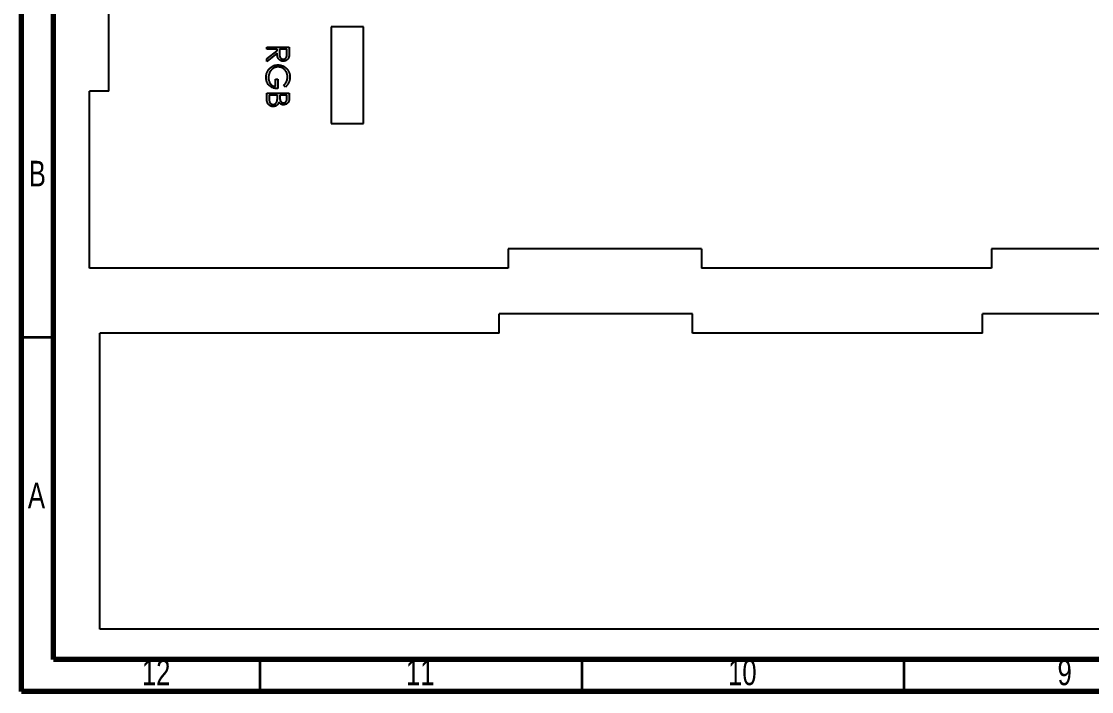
# Model space of a CAD drawing. Header units: millimetres. Extents: x 15 to 589, y 5 to 415.
# Drawn here: x 15 to 181.1, y 5 to 109.1 of the extents above; entities that cross this region are included whole.
import ezdxf

# ---------------------------------------------------------------- set-up
doc = ezdxf.new("R2010")
doc.units = ezdxf.units.MM
doc.styles.add('SLDTEXTSTYLE0', font='TXT', dxfattribs={"width": 0.75})

msp = doc.modelspace()

# ---------------------------------------------------------------- linework, layer by layer
at = {"color": 7, "linetype": 'Continuous', "lineweight": 70}
for p, q in [((15, 5), (15, 415)), ((20, 10), (20, 410)), ((584, 10), (20, 10)), ((589, 5), (15, 5))]:
    msp.add_line(p, q, dxfattribs=at)
at = {"color": 7, "linetype": 'Continuous', "lineweight": 25}
for p, q in [((28.59, 98.29), (28.59, 118.29)), ((68.09, 108.29), (63.09, 108.29)), ((63.09, 108.29), (63.09, 93.29)), ((68.09, 93.29), (68.09, 108.29)), ((53.09, 104.84), (53.09, 105.15)), ((53.09, 105.15), (56.59, 105.15)), ((54.7, 104.84), (53.09, 104.84)), ((54.7, 104.58), (54.7, 104.84)), ((56.23, 104.84), (55.06, 104.84)), ((55.06, 104.84), (55.06, 104.2)), ((56.23, 104.18), (56.23, 104.84)), ((56.59, 105.15), (56.59, 104.45)), ((53.09, 103.29), (54.7, 104.58)), ((54.7, 104.19), (53.09, 102.91)), ((53.09, 102.91), (53.09, 103.29)), ((54.44, 100.17), (54.79, 100.17)), ((54.44, 99), (54.44, 100.17)), ((54.79, 100.17), (54.79, 98.69)), ((25.59, 70.79), (25.59, 98.29)), ((28.59, 98.29), (25.59, 98.29)), ((55.99, 98.91), (55.74, 99.18)), ((53.09, 97.02), (53.09, 97.97)), ((53.09, 97.97), (56.59, 97.97)), ((54.75, 97.66), (53.45, 97.66)), ((53.45, 97.66), (53.45, 97.21)), ((54.75, 97.45), (54.75, 97.66)), ((56.23, 97.66), (55.11, 97.66)), ((55.11, 97.66), (55.11, 97.45)), ((56.23, 97.23), (56.23, 97.66)), ((56.59, 97.97), (56.59, 97.29)), ((63.09, 93.29), (68.09, 93.29)), ((120.59, 73.79), (90.59, 73.79)), ((90.59, 73.79), (90.59, 70.79)), ((120.59, 73.79), (120.59, 70.79)), ((195.59, 73.79), (165.59, 73.79)), ((165.59, 73.79), (165.59, 70.79)), ((90.59, 70.79), (25.59, 70.79)), ((165.59, 70.79), (120.59, 70.79)), ((89.18, 60.68), (89.18, 63.68)), ((119.18, 63.68), (89.18, 63.68)), ((119.18, 60.68), (119.18, 63.68)), ((194.18, 63.68), (164.18, 63.68)), ((164.18, 60.68), (164.18, 63.68)), ((27.18, 14.68), (27.18, 60.68)), ((89.18, 60.68), (27.18, 60.68)), ((164.18, 60.68), (119.18, 60.68)), ((331.18, 14.68), (27.18, 14.68))]:
    msp.add_line(p, q, dxfattribs=at)
at = {"color": 7, "linetype": 'Continuous', "lineweight": 35}
for p, q in [((20, 60), (15, 60)), ((52, 10), (52, 5)), ((102, 10), (102, 5)), ((152, 10), (152, 5))]:
    msp.add_line(p, q, dxfattribs=at)
at = {"color": 7, "linetype": 'Continuous', "lineweight": 25}
for points, knots in [([(55.65, 102.95), (55.61, 102.95), (55.52, 102.96), (55.38, 102.98), (55.26, 103.03), (55.15, 103.09), (55.04, 103.16), (54.95, 103.26), (54.88, 103.36), (54.82, 103.46), (54.79, 103.55), (54.77, 103.63), (54.75, 103.71), (54.73, 103.79), (54.72, 103.88), (54.71, 103.98), (54.71, 104.08), (54.71, 104.16), (54.7, 104.19)], [0, 0, 0, 0, 0.0787751, 0.1537107, 0.2266989, 0.2991718, 0.371166, 0.4429778, 0.516334, 0.5928571, 0.6335102, 0.6766236, 0.7229154, 0.7719714, 0.8238293, 0.8793865, 0.9379521, 1, 1, 1, 1]), ([(55.06, 104.2), (55.06, 104.17), (55.06, 104.11), (55.06, 104.02), (55.07, 103.95), (55.07, 103.87), (55.08, 103.81), (55.09, 103.75), (55.11, 103.69), (55.13, 103.63), (55.16, 103.56), (55.21, 103.48), (55.26, 103.42), (55.33, 103.36), (55.41, 103.32), (55.48, 103.29), (55.57, 103.27), (55.63, 103.27), (55.65, 103.27)], [0, 0, 0, 0, 0.071663, 0.138903, 0.20117, 0.259106, 0.312232, 0.360655, 0.405057, 0.445069, 0.51874, 0.589419, 0.658415, 0.727587, 0.796337, 0.863185, 0.930954, 1, 1, 1, 1]), ([(55.65, 103.27), (55.68, 103.27), (55.74, 103.27), (55.82, 103.29), (55.9, 103.32), (55.97, 103.37), (56.03, 103.42), (56.09, 103.48), (56.14, 103.55), (56.17, 103.62), (56.18, 103.68), (56.2, 103.73), (56.21, 103.79), (56.22, 103.85), (56.22, 103.93), (56.23, 104), (56.23, 104.09), (56.23, 104.15), (56.23, 104.18)], [0, 0, 0, 0, 0.0688, 0.136337, 0.203757, 0.272787, 0.342622, 0.411089, 0.479278, 0.549403, 0.587739, 0.630725, 0.678947, 0.732559, 0.791155, 0.855313, 0.925101, 1, 1, 1, 1]), ([(56.54, 103.66), (56.54, 103.63), (56.52, 103.58), (56.5, 103.51), (56.47, 103.44), (56.43, 103.37), (56.39, 103.31), (56.34, 103.25), (56.29, 103.2), (56.23, 103.15), (56.17, 103.1), (56.11, 103.06), (56.04, 103.03), (55.97, 103), (55.9, 102.98), (55.82, 102.96), (55.74, 102.95), (55.68, 102.95), (55.65, 102.95)], [0, 0, 0, 0, 0.064211, 0.127052, 0.188727, 0.249109, 0.309897, 0.370266, 0.430669, 0.492745, 0.554114, 0.615726, 0.676828, 0.738464, 0.801336, 0.865197, 0.931648, 1, 1, 1, 1]), ([(56.59, 104.45), (56.59, 104.4), (56.59, 104.31), (56.59, 104.18), (56.58, 104.07), (56.58, 103.96), (56.57, 103.87), (56.56, 103.79), (56.55, 103.72), (56.55, 103.68), (56.54, 103.66)], [0, 0, 0, 0, 0.176258, 0.338434, 0.484822, 0.617158, 0.734698, 0.837385, 0.926372, 1, 1, 1, 1]), ([(53, 100.42), (53, 100.46), (53, 100.54), (53.01, 100.65), (53.02, 100.77), (53.04, 100.88), (53.06, 100.98), (53.09, 101.08), (53.13, 101.18), (53.16, 101.28), (53.21, 101.37), (53.26, 101.46), (53.31, 101.55), (53.37, 101.64), (53.44, 101.72), (53.51, 101.79), (53.58, 101.87), (53.63, 101.92), (53.66, 101.94)], [0, 0, 0, 0, 0.069237, 0.136557, 0.202094, 0.266464, 0.329769, 0.391879, 0.453271, 0.514115, 0.57439, 0.634142, 0.693923, 0.754152, 0.81447, 0.875661, 0.937348, 1, 1, 1, 1]), ([(54.85, 102.05), (54.82, 102.05), (54.76, 102.05), (54.66, 102.04), (54.57, 102.02), (54.47, 102), (54.38, 101.97), (54.29, 101.93), (54.2, 101.89), (54.11, 101.84), (54.03, 101.78), (53.95, 101.72), (53.87, 101.65), (53.8, 101.58), (53.73, 101.5), (53.67, 101.42), (53.61, 101.33), (53.56, 101.24), (53.51, 101.14), (53.47, 101.04), (53.44, 100.94), (53.41, 100.83), (53.39, 100.73), (53.37, 100.62), (53.36, 100.51), (53.36, 100.43), (53.36, 100.39)], [0, 0, 0, 0, 0.038993, 0.07788, 0.116649, 0.155344, 0.194634, 0.234276, 0.274561, 0.315681, 0.357032, 0.398094, 0.439109, 0.479843, 0.521283, 0.562849, 0.6053, 0.648415, 0.691733, 0.735154, 0.778373, 0.821664, 0.865526, 0.909733, 0.954523, 1, 1, 1, 1]), ([(53.66, 101.94), (53.7, 101.97), (53.79, 102.04), (53.92, 102.13), (54.06, 102.2), (54.21, 102.26), (54.36, 102.31), (54.52, 102.34), (54.68, 102.36), (54.79, 102.37), (54.84, 102.37)], [0, 0, 0, 0, 0.127896, 0.253668, 0.376738, 0.499344, 0.621999, 0.745699, 0.871345, 1, 1, 1, 1]), ([(54.84, 102.37), (54.88, 102.37), (54.96, 102.37), (55.09, 102.35), (55.2, 102.34), (55.32, 102.31), (55.44, 102.27), (55.55, 102.23), (55.66, 102.18), (55.77, 102.12), (55.87, 102.06), (55.97, 101.99), (56.06, 101.91), (56.15, 101.83), (56.23, 101.75), (56.31, 101.65), (56.38, 101.56), (56.44, 101.45), (56.49, 101.34), (56.54, 101.23), (56.59, 101.12), (56.62, 101), (56.65, 100.87), (56.66, 100.75), (56.68, 100.62), (56.68, 100.53), (56.68, 100.49)], [0, 0, 0, 0, 0.042042, 0.08355, 0.124652, 0.165314, 0.206254, 0.247057, 0.288418, 0.330078, 0.371767, 0.412848, 0.453422, 0.493967, 0.534349, 0.574922, 0.615865, 0.657226, 0.698986, 0.740469, 0.78231, 0.824555, 0.867032, 0.910493, 0.954616, 1, 1, 1, 1]), ([(56.32, 100.5), (56.32, 100.53), (56.32, 100.6), (56.31, 100.7), (56.29, 100.8), (56.27, 100.9), (56.24, 100.99), (56.21, 101.09), (56.17, 101.18), (56.12, 101.28), (56.07, 101.37), (56.01, 101.45), (55.95, 101.53), (55.89, 101.6), (55.82, 101.67), (55.74, 101.74), (55.66, 101.8), (55.58, 101.85), (55.49, 101.9), (55.41, 101.94), (55.32, 101.97), (55.23, 102), (55.14, 102.03), (55.04, 102.04), (54.95, 102.05), (54.89, 102.05), (54.85, 102.05)], [0, 0, 0, 0, 0.042848, 0.085584, 0.127738, 0.170094, 0.212536, 0.255515, 0.298646, 0.342636, 0.386565, 0.429577, 0.471703, 0.513552, 0.555118, 0.596385, 0.637976, 0.679684, 0.7212, 0.761763, 0.80208, 0.841782, 0.881042, 0.920621, 0.960095, 1, 1, 1, 1]), ([(54.79, 98.69), (54.73, 98.69), (54.6, 98.69), (54.41, 98.72), (54.23, 98.75), (54.06, 98.81), (53.9, 98.87), (53.75, 98.95), (53.61, 99.05), (53.48, 99.16), (53.37, 99.28), (53.27, 99.42), (53.19, 99.56), (53.12, 99.71), (53.06, 99.88), (53.03, 100.05), (53, 100.23), (53, 100.36), (53, 100.42)], [0, 0, 0, 0, 0.071272, 0.139493, 0.204635, 0.267406, 0.328446, 0.388397, 0.447734, 0.507392, 0.566768, 0.625478, 0.684067, 0.743248, 0.804033, 0.866499, 0.931723, 1, 1, 1, 1]), ([(53.36, 100.39), (53.36, 100.35), (53.36, 100.26), (53.38, 100.13), (53.4, 100), (53.43, 99.88), (53.47, 99.77), (53.52, 99.66), (53.59, 99.55), (53.66, 99.46), (53.73, 99.37), (53.82, 99.28), (53.91, 99.21), (54, 99.15), (54.1, 99.1), (54.21, 99.06), (54.32, 99.02), (54.4, 99.01), (54.44, 99)], [0, 0, 0, 0, 0.070632, 0.138698, 0.204924, 0.269449, 0.332647, 0.395314, 0.457778, 0.520673, 0.58287, 0.643335, 0.702602, 0.760732, 0.819484, 0.878265, 0.938489, 1, 1, 1, 1]), ([(55.74, 99.18), (55.78, 99.23), (55.87, 99.33), (55.99, 99.48), (56.09, 99.65), (56.17, 99.82), (56.24, 99.99), (56.28, 100.16), (56.31, 100.33), (56.32, 100.44), (56.32, 100.5)], [0, 0, 0, 0, 0.136506, 0.269032, 0.39892, 0.527082, 0.652272, 0.772137, 0.887488, 1, 1, 1, 1]), ([(56.68, 100.49), (56.68, 100.45), (56.68, 100.38), (56.67, 100.27), (56.66, 100.17), (56.64, 100.06), (56.62, 99.96), (56.59, 99.86), (56.56, 99.76), (56.52, 99.66), (56.47, 99.57), (56.42, 99.47), (56.37, 99.38), (56.3, 99.28), (56.23, 99.19), (56.16, 99.1), (56.08, 99), (56.02, 98.94), (55.99, 98.91)], [0, 0, 0, 0, 0.061617, 0.12218, 0.182217, 0.241473, 0.300957, 0.359966, 0.41903, 0.478066, 0.537991, 0.598959, 0.66132, 0.725246, 0.791219, 0.858745, 0.928317, 1, 1, 1, 1]), ([(54.08, 95.91), (54.05, 95.91), (53.98, 95.91), (53.88, 95.92), (53.79, 95.95), (53.7, 95.98), (53.61, 96.02), (53.53, 96.08), (53.45, 96.14), (53.38, 96.21), (53.31, 96.29), (53.25, 96.37), (53.2, 96.47), (53.16, 96.57), (53.13, 96.67), (53.11, 96.78), (53.09, 96.9), (53.09, 96.98), (53.09, 97.02)], [0, 0, 0, 0, 0.06115, 0.120315, 0.178151, 0.235197, 0.292635, 0.350906, 0.410166, 0.471419, 0.533451, 0.595418, 0.657557, 0.721341, 0.786857, 0.85471, 0.92549, 1, 1, 1, 1]), ([(53.45, 97.21), (53.45, 97.18), (53.45, 97.12), (53.45, 97.03), (53.46, 96.94), (53.47, 96.87), (53.48, 96.8), (53.49, 96.74), (53.5, 96.68), (53.52, 96.61), (53.56, 96.54), (53.61, 96.46), (53.67, 96.39), (53.75, 96.33), (53.82, 96.28), (53.91, 96.25), (53.99, 96.22), (54.05, 96.22), (54.08, 96.22)], [0, 0, 0, 0, 0.072489, 0.139713, 0.201757, 0.259247, 0.312145, 0.360704, 0.404462, 0.443613, 0.516742, 0.587762, 0.658236, 0.729227, 0.799552, 0.866661, 0.933129, 1, 1, 1, 1]), ([(54.08, 96.22), (54.1, 96.22), (54.14, 96.22), (54.19, 96.23), (54.24, 96.24), (54.29, 96.26), (54.34, 96.28), (54.39, 96.31), (54.43, 96.34), (54.49, 96.39), (54.56, 96.46), (54.62, 96.56), (54.67, 96.67), (54.7, 96.75), (54.71, 96.79)], [0, 0, 0, 0, 0.060292, 0.119611, 0.177517, 0.235397, 0.292079, 0.350822, 0.410053, 0.470692, 0.594798, 0.722558, 0.856681, 1, 1, 1, 1]), ([(54.98, 96.58), (54.96, 96.54), (54.93, 96.46), (54.88, 96.36), (54.83, 96.27), (54.76, 96.19), (54.7, 96.13), (54.63, 96.07), (54.55, 96.02), (54.46, 95.98), (54.37, 95.95), (54.28, 95.92), (54.18, 95.91), (54.12, 95.91), (54.08, 95.91)], [0, 0, 0, 0, 0.106025, 0.202852, 0.290705, 0.370603, 0.446333, 0.521686, 0.598557, 0.676384, 0.755746, 0.834937, 0.916671, 1, 1, 1, 1]), ([(54.71, 96.79), (54.71, 96.81), (54.72, 96.85), (54.73, 96.91), (54.73, 96.98), (54.74, 97.05), (54.74, 97.14), (54.75, 97.24), (54.75, 97.34), (54.75, 97.41), (54.75, 97.45)], [0, 0, 0, 0, 0.079307, 0.171953, 0.277057, 0.395795, 0.526177, 0.671344, 0.829285, 1, 1, 1, 1]), ([(55.72, 96.18), (55.68, 96.18), (55.61, 96.18), (55.5, 96.2), (55.39, 96.23), (55.29, 96.28), (55.2, 96.33), (55.11, 96.4), (55.04, 96.49), (55, 96.55), (54.98, 96.58)], [0, 0, 0, 0, 0.130533, 0.25651, 0.380218, 0.503255, 0.625338, 0.747618, 0.871801, 1, 1, 1, 1]), ([(55.11, 97.45), (55.11, 97.41), (55.11, 97.35), (55.11, 97.27), (55.12, 97.19), (55.12, 97.11), (55.13, 97.05), (55.15, 96.99), (55.16, 96.93), (55.18, 96.87), (55.21, 96.8), (55.26, 96.72), (55.32, 96.65), (55.39, 96.59), (55.46, 96.55), (55.54, 96.51), (55.63, 96.49), (55.69, 96.49), (55.72, 96.49)], [0, 0, 0, 0, 0.07228, 0.13966, 0.202776, 0.260525, 0.313643, 0.362177, 0.406132, 0.445954, 0.519225, 0.58969, 0.659173, 0.728716, 0.797548, 0.864854, 0.931384, 1, 1, 1, 1]), ([(56.59, 97.29), (56.59, 97.25), (56.59, 97.19), (56.58, 97.1), (56.58, 97.01), (56.56, 96.92), (56.55, 96.85), (56.53, 96.78), (56.51, 96.71), (56.48, 96.64), (56.44, 96.55), (56.37, 96.45), (56.28, 96.37), (56.18, 96.3), (56.08, 96.25), (55.96, 96.21), (55.84, 96.18), (55.76, 96.18), (55.72, 96.18)], [0, 0, 0, 0, 0.0625941, 0.1213229, 0.1766801, 0.2283651, 0.2768684, 0.3218791, 0.3640986, 0.4033557, 0.4779679, 0.5505355, 0.6235845, 0.6981749, 0.7733537, 0.8472811, 0.9228183, 1, 1, 1, 1]), ([(55.72, 96.49), (55.74, 96.49), (55.77, 96.49), (55.83, 96.5), (55.88, 96.51), (55.93, 96.53), (55.98, 96.56), (56.02, 96.59), (56.06, 96.62), (56.09, 96.67), (56.13, 96.71), (56.16, 96.77), (56.18, 96.83), (56.2, 96.9), (56.21, 96.97), (56.22, 97.05), (56.23, 97.14), (56.23, 97.2), (56.23, 97.23)], [0, 0, 0, 0, 0.056985, 0.111781, 0.164174, 0.215875, 0.266501, 0.317525, 0.369467, 0.422948, 0.479247, 0.538751, 0.60256, 0.671137, 0.744568, 0.823512, 0.90877, 1, 1, 1, 1])]:
    msp.add_open_spline(points, degree=3, knots=knots, dxfattribs=at)

# ---------------------------------------------------------------- texts
at = {"color": 7, "linetype": 'Continuous', "lineweight": 0, "attachment_point": 2, "style": 'SLDTEXTSTYLE0'}
for s, insert, char_height in [('B', (17.47, 87.47), 3.97), ('A', (17.34, 37.47), 3.97), ('12', (35.92, 9.97), 3.969), ('10', (126.92, 9.97), 3.969), ('9', (176.96, 9.97), 3.97), ('11', (76.92, 9.97), 3.969)]:
    msp.add_mtext(s, dxfattribs=dict(at, insert=insert, char_height=char_height))

doc.saveas('drawing.dxf')
